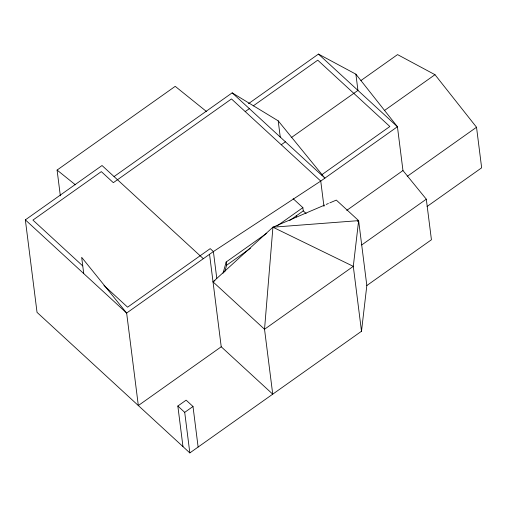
<?xml version="1.0" encoding="UTF-8"?>
<svg xmlns="http://www.w3.org/2000/svg" width="507" height="507" viewBox="0 0 507 507"><rect width="100%" height="100%" fill="white"/><g stroke="black" fill="none" stroke-linecap="round" stroke-linejoin="round"><path stroke-width="0.76" d="M324.784 205.024L272.924 227.199L264.534 329.258L272.734 394.167L221.229 346.788L209.543 254.292M329.829 202.87L336.312 200.1L358.633 220.634L353.297 266.352L361.497 331.261L189.833 452.922L37.036 312.363L25.35 219.867L102.034 165.523L203.326 258.703M361.497 331.261L366.827 285.536L358.633 220.634L272.924 227.199L213.029 281.879L264.534 329.258L353.297 266.352L272.924 227.199M223.042 273.267L226.179 261.992L266.777 233.22M224.709 271.999L226.591 265.237L226.179 261.992M60.339 195.81L57.088 170.067L175.219 86.342L206.469 111.508M114.05 176.575L232.181 92.851L278.204 120.85L324.892 178.134L232.181 92.851M248.487 103.669L318.453 54.078L355.889 74.174L397.431 126.731L402.964 170.542L426.305 199.188L431.432 239.754L366.827 285.536M245.204 111.584L249.349 108.65M253.221 105.906L317.743 60.175L389.851 126.509L321.457 174.978M360.959 80.531L397.551 54.598L434.987 74.694L476.523 127.244L481.65 167.811L427.084 206.482M281.258 144.749L285.403 141.814M291.208 137.695L357.942 90.404L355.889 74.174M384.274 110.634L434.987 74.694M277.082 225.913L302.863 207.642L293.135 198.693M226.591 265.237L250.433 248.341M289.738 220.482L303.268 210.893L302.863 207.642M213.029 281.879L214.955 280.517M346.756 210.373L402.964 170.542M407.197 176.379L476.523 127.244M357.486 221.445L358.633 220.634M361.706 244.97L426.305 199.188M221.229 346.788L138.329 405.543L126.642 313.047L81.671 257.341L83.725 273.565M182.97 446.604L177.843 406.037L186.132 400.162L193.002 406.481L198.123 447.047M189.833 452.922L184.713 412.356L193.002 406.481M326.229 204.41L328.39 203.484M57.088 170.067L75.404 184.814M318.453 54.078L397.431 126.731L320.747 181.075L213.39 251.567L126.642 313.047L25.35 219.867M303.268 210.893L306.133 213.523M82.717 265.89L32.93 220.089L101.318 171.62L113.34 182.672L231.471 98.947L320.747 181.075L323.941 206.362M103.96 285.428L127.599 307.179L210.202 248.633L213.39 251.567L216.781 278.375M177.843 406.037L184.713 412.356M296.253 215.393L296.449 216.958M278.204 120.85L280.251 137.074"/></g></svg>
